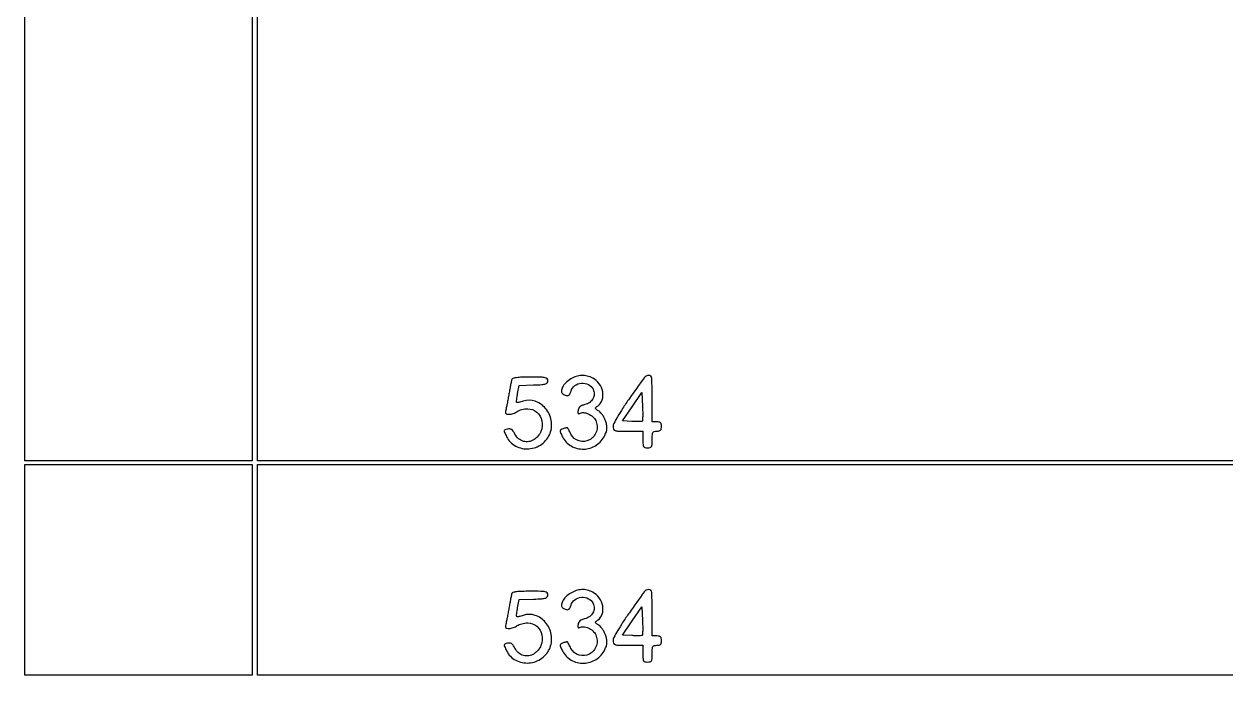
# Model space of a CAD drawing. Extents: x 0 to 836, y 5 to 589.
# Drawn here: x 249.7 to 304.3, y 310.1 to 339.8 of the extents above; entities that cross this region are included whole.
import ezdxf

# ---------------------------------------------------------------- set-up
doc = ezdxf.new("R2010")
doc.units = 0
doc.header["$MEASUREMENT"] = 0

msp = doc.modelspace()

# ---------------------------------------------------------------- linework, layer by layer
for points in [[(201.712326, 537.783562, -0.000001), (217.055896, 537.76491, -0.426088)], [(546.939, 229.3929, -0.000106), (546.943559, 250.949215, -0.000176), (546.957638, 269.095817, -0.000001), (546.976289, 285.583213, -0.415883)], [(836.0595, 588.6891), (420.497259, 588.710259, 0.000013), (261.145696, 588.714318, 0.000021), (126.989856, 588.708632), (4.934769, 588.698274, 0.19889), (4.878609, 588.675009, 0.198853), (4.855343, 588.618859), (4.83877, 516.273901, 0.000036), (4.826254, 436.744061, 0.000021), (4.8222, 342.282364), (4.8222, 95.946129), (4.469225, 95.920114, 0.031904), (4.160456, 95.877435, 0.315999), (4.075312, 95.787407, 0.415411), (4.137995, 95.703578, 0.035338), (4.43445, 95.6826), (4.8222, 95.6826), (4.8222, 50.2101), (4.8222, 4.7376), (420.462, 4.7376), (836.1018, 4.7376)], [(604.852986, 529.408162, -0.000002), (620.423836, 529.389509, -0.550615)], [(238.738155, 529.614638, -0.000002), (224.300981, 529.63329, -0.415836)], [(308.18842, 529.408162, -0.000002), (322.638019, 529.38951, -0.415836)], [(531.796111, 538.074638, -0.000002), (517.6951, 538.093291, -0.426056)], [(413.368417, 538.074638, -0.000002), (399.676779, 538.093291, -0.415815)], [(77.850638, 481.579418, -0.000002), (77.869294, 494.031443, -0.550517)], [(336.166934, 548.220763, -0.000002), (326.827688, 548.233536, -0.413812)], [(77.644162, 421.684687, -0.000002), (77.625507, 409.236574, -0.415775)], [(333.609652, 529.614638, -0.000003), (323.198363, 529.633296, -0.415688)], [(383.716206, 529.408162, -0.000003), (394.123716, 529.389504, -0.425916)], [(307.804163, 420.104962, -0.000005), (315.953334, 420.086299, -0.425768)], [(77.841889, 210.212758, -0.000002), (77.851786, 217.49274, -0.413814)], [(319.4496, 319.9572), (289.8819, 319.9572), (260.3142, 319.9572), (260.3142, 357.693793, -0.000106), (260.318377, 377.343724, -0.000595)]]:
    msp.add_lwpolyline(points, format="xyb")
for points in [[(260.0604, 395.505), (260.0604, 357.7311), (260.0604, 319.9572), (254.8998, 319.9572), (249.7392, 319.9572), (249.7392, 357.696876), (249.7392, 395.436552)], [(319.4496, 310.2282), (289.8819, 310.2282), (260.3142, 310.2282), (260.3142, 315.0081), (260.3142, 319.788), (289.845809, 319.788), (319.377418, 319.788)]]:
    msp.add_lwpolyline(points)
for points in [[(271.866961, 323.65845, 0.02255), (271.84962, 323.590498, 0.002137), (271.815424, 323.422231, 0.002729), (271.776586, 323.221115, 0.002147), (271.736631, 323.0028, -0.001804), (271.695706, 322.778312, -0.001915), (271.653945, 322.558518, -0.001823), (271.616572, 322.369533, -0.008796), (271.593044, 322.26255, 0.039745), (271.577476, 322.162666, 0.193045), (271.594424, 322.109062, 0.188632), (271.644042, 322.081289, 0.03774), (271.747179, 322.074891, 0.049849), (271.83554, 322.084927, 0.030749), (271.93633, 322.113277, 0.030656), (272.033495, 322.154011, 0.047361), (272.11092, 322.201791, -0.068732), (272.196163, 322.249507, -0.03001), (272.319751, 322.289513, -0.028995), (272.458162, 322.316863, -0.034291), (272.591229, 322.326, -0.179822), (273.004949, 322.172236, -0.164577), (273.23663, 321.779422, -0.150691), (273.192053, 321.298773, -0.150917), (272.884514, 320.927047, -0.102459), (272.646359, 320.833074, -0.112636), (272.398947, 320.846125, -0.109373), (272.176215, 320.966335, -0.092118), (272.008541, 321.176119, 0.026345), (271.925302, 321.313965, 0.096487), (271.853288, 321.385561, 0.135642), (271.773928, 321.411902, 0.075329), (271.671719, 321.401694, 0.034678), (271.557543, 321.363954, 0.271415), (271.524919, 321.321231, 0.139326), (271.535691, 321.252188, 0.008024), (271.629419, 321.057, 0.156184), (272.044327, 320.63218, 0.14216), (272.645738, 320.507192, 0.138346), (273.232922, 320.723174, 0.145825), (273.606345, 321.210557, 0.137805), (273.659686, 321.799773, 0.129501), (273.401438, 322.34666, 0.138656), (272.924036, 322.670822, 0.165582), (272.382813, 322.666902, -0.015626), (272.2837, 322.635788, -0.022771), (272.194502, 322.615148, -0.019615), (272.122067, 322.604746, -0.225934), (272.095697, 322.614103, -0.212282), (272.084699, 322.642709, -0.010292), (272.09219, 322.746723, -0.015263), (272.107812, 322.873102, -0.010272), (272.132999, 323.016335), (272.205367, 323.3835), (272.858584, 323.408209, 0.006199), (273.239236, 323.427336, 0.055294), (273.404089, 323.456156, 0.160844), (273.48188, 323.509663, 0.163774), (273.5118, 323.598559, 0.187788), (273.47692, 323.688154, 0.157711), (273.38769, 323.738705, 0.046473), (273.193588, 323.760089, 0.004211), (272.705445, 323.7642, 0.007328), (272.328587, 323.758677, 0.024042), (272.080412, 323.739434, 0.032009), (271.919143, 323.70851, 0.261313)], [(274.546425, 323.679478, 0.05724), (274.3232, 323.505559, 0.079312), (274.172694, 323.301832, 0.117294), (274.127268, 323.119723, 0.260038), (274.19341, 322.998037, 0.05749), (274.330869, 322.931761, 0.172685), (274.433525, 322.93254, 0.181409), (274.509357, 322.997522, 0.064459), (274.562463, 323.132577, -0.175745), (274.728153, 323.377995, -0.138244), (275.031177, 323.490077, -0.136796), (275.35055, 323.427867, -0.171396), (275.558657, 323.211966, -0.106441), (275.607013, 322.990998, -0.124181), (275.555283, 322.782982, -0.117926), (275.407824, 322.616742, -0.089777), (275.185956, 322.514625, 0.037174), (275.055805, 322.47054, 0.078838), (274.965782, 322.414319, 0.096747), (274.909005, 322.341509, 0.081497), (274.879436, 322.24816, 0.02891), (274.872374, 322.166564, 0.119365), (274.882581, 322.118457, 0.276238), (274.907807, 322.101746, 0.151038), (274.94495, 322.111379, -0.159397), (275.120298, 322.153814, -0.083857), (275.340039, 322.098636, -0.077814), (275.545622, 321.967253, -0.100804), (275.679995, 321.788981, -0.191519), (275.712901, 321.295001, -0.191007), (275.397674, 320.912602, -0.202782), (274.922363, 320.863095, -0.203787), (274.55707, 321.169795, 0.002093), (274.503492, 321.27411, 0.003032), (274.45523, 321.36575, 0.001553), (274.413615, 321.443041, 0.050235), (274.401623, 321.460667, 0.2614), (274.385778, 321.466662, 0.016535), (274.335013, 321.457279, 0.020895), (274.272457, 321.440797, 0.013728), (274.201909, 321.41688, 0.039093), (274.096159, 321.368065, 0.24682), (274.064872, 321.319915, 0.130591), (274.077223, 321.246845, 0.008927), (274.168477, 321.055512, 0.147626), (274.563649, 320.636407, 0.139204), (275.134338, 320.493712, 0.136262), (275.704128, 320.671513, 0.139495), (276.094556, 321.116425, 0.026915), (276.165526, 321.289447, 0.065692), (276.193411, 321.424077, 0.065092), (276.185543, 321.562075, 0.02604), (276.140646, 321.746313, 0.04112), (276.087715, 321.88146, 0.032659), (276.009695, 322.017479, 0.03366), (275.920012, 322.13463, 0.067627), (275.832253, 322.210842, -0.011292), (275.699636, 322.302081, -0.194404), (275.672132, 322.345798, -0.269165), (275.687617, 322.388443, -0.021404), (275.786753, 322.464405, 0.167484), (275.980332, 322.73108, 0.122146), (275.999855, 323.099634, 0.109855), (275.841114, 323.465868, 0.116958), (275.544969, 323.720468, 0.058259), (275.293173, 323.815493, 0.071498), (275.043367, 323.840993, 0.070868), (274.794741, 323.795101, 0.055932)], [(277.210761, 322.791993, 0.007362), (276.906358, 322.342099, 0.013352), (276.672841, 321.964137, 0.012012), (276.506721, 321.662003, 0.120245), (276.4728, 321.522993, 0.092874), (276.495863, 321.399899, 0.227966), (276.561409, 321.338581, 0.071609), (276.708339, 321.314742, 0.004467), (277.1496, 321.3108), (277.8264, 321.3108), (277.8264, 320.9301, 0.012699), (277.832159, 320.703382, 0.114574), (277.8593, 320.60862, 0.210352), (277.918888, 320.563411, 0.058662), (278.0379, 320.5494, 0.058662), (278.156912, 320.563411, 0.210352), (278.2165, 320.60862, 0.114574), (278.243641, 320.703382, 0.012699), (278.2494, 320.9301, -0.012699), (278.255159, 321.156818, -0.114574), (278.2823, 321.25158, -0.210352), (278.341888, 321.296789, -0.058662), (278.4609, 321.3108, 0.045527), (278.568216, 321.320592, 0.152009), (278.6301, 321.3531, 0.152009), (278.662608, 321.414984, 0.045527), (278.6724, 321.5223, 0.045527), (278.662608, 321.629616, 0.152009), (278.6301, 321.6915, 0.152009), (278.568216, 321.724008, 0.045527), (278.4609, 321.7338), (278.2494, 321.7338), (278.2494, 322.7913, 0.010163), (278.230669, 323.712794, 0.402164), (278.096589, 323.841618, 0.239335), (277.884227, 323.733968, 0.005555)], [(277.797199, 321.760999, -0.185124), (277.766615, 321.747367, -0.007561), (277.643912, 321.742694, -0.012318), (277.495705, 321.742943, -0.008332), (277.326893, 321.750204), (276.893277, 321.7761), (277.338689, 322.41955), (277.7841, 323.062999), (277.808995, 322.430345, -0.005621), (277.815882, 322.185223, -0.008617), (277.815799, 321.972754, -0.003925), (277.811228, 321.793334, -0.190267)], [(271.866961, 313.92945, 0.02255), (271.84962, 313.861498, 0.002137), (271.815424, 313.693231, 0.002729), (271.776586, 313.492115, 0.002147), (271.736631, 313.2738, -0.001804), (271.695706, 313.049312, -0.001915), (271.653945, 312.829518, -0.001823), (271.616572, 312.640533, -0.008796), (271.593044, 312.53355, 0.039745), (271.577476, 312.433666, 0.193045), (271.594424, 312.380062, 0.188632), (271.644042, 312.352289, 0.03774), (271.747179, 312.345891, 0.049849), (271.83554, 312.355927, 0.030749), (271.93633, 312.384277, 0.030656), (272.033495, 312.425011, 0.047361), (272.11092, 312.472791, -0.068732), (272.196163, 312.520507, -0.03001), (272.319751, 312.560513, -0.028995), (272.458162, 312.587863, -0.034291), (272.591229, 312.597, -0.179822), (273.004949, 312.443236, -0.164577), (273.23663, 312.050422, -0.150691), (273.192053, 311.569773, -0.150917), (272.884514, 311.198047, -0.102459), (272.646359, 311.104074, -0.112636), (272.398947, 311.117125, -0.109373), (272.176215, 311.237335, -0.092118), (272.008541, 311.447119, 0.026345), (271.925302, 311.584965, 0.096487), (271.853288, 311.656561, 0.135642), (271.773928, 311.682902, 0.075329), (271.671719, 311.672694, 0.034678), (271.557543, 311.634954, 0.271415), (271.524919, 311.592231, 0.139326), (271.535691, 311.523188, 0.008024), (271.629419, 311.328, 0.156184), (272.044327, 310.90318, 0.14216), (272.645738, 310.778192, 0.138346), (273.232922, 310.994174, 0.145825), (273.606345, 311.481557, 0.137805), (273.659686, 312.070773, 0.129501), (273.401438, 312.61766, 0.138656), (272.924036, 312.941822, 0.165582), (272.382813, 312.937902, -0.015626), (272.2837, 312.906788, -0.022771), (272.194502, 312.886148, -0.019615), (272.122067, 312.875746, -0.225934), (272.095697, 312.885103, -0.212282), (272.084699, 312.913709, -0.010292), (272.09219, 313.017723, -0.015263), (272.107812, 313.144102, -0.010272), (272.132999, 313.287335), (272.205367, 313.6545), (272.858584, 313.679209, 0.006199), (273.239236, 313.698336, 0.055294), (273.404089, 313.727156, 0.160844), (273.48188, 313.780663, 0.163774), (273.5118, 313.869559, 0.187788), (273.47692, 313.959154, 0.157711), (273.38769, 314.009705, 0.046473), (273.193588, 314.031089, 0.004211), (272.705445, 314.0352, 0.007328), (272.328587, 314.029677, 0.024042), (272.080412, 314.010434, 0.032009), (271.919143, 313.97951, 0.261313)], [(274.546425, 313.950478, 0.05724), (274.3232, 313.776559, 0.079312), (274.172694, 313.572832, 0.117294), (274.127268, 313.390723, 0.260038), (274.19341, 313.269037, 0.05749), (274.330869, 313.202761, 0.172685), (274.433525, 313.20354, 0.181409), (274.509357, 313.268522, 0.064459), (274.562463, 313.403577, -0.175745), (274.728153, 313.648995, -0.138244), (275.031177, 313.761077, -0.136796), (275.35055, 313.698867, -0.171396), (275.558657, 313.482966, -0.106441), (275.607013, 313.261998, -0.124181), (275.555283, 313.053982, -0.117926), (275.407824, 312.887742, -0.089777), (275.185956, 312.785625, 0.037174), (275.055805, 312.74154, 0.078838), (274.965782, 312.685319, 0.096747), (274.909005, 312.612509, 0.081497), (274.879436, 312.51916, 0.02891), (274.872374, 312.437564, 0.119365), (274.882581, 312.389457, 0.276238), (274.907807, 312.372746, 0.151038), (274.94495, 312.382379, -0.159397), (275.120298, 312.424814, -0.083857), (275.340039, 312.369636, -0.077814), (275.545622, 312.238253, -0.100804), (275.679995, 312.059981, -0.191519), (275.712901, 311.566001, -0.191007), (275.397674, 311.183602, -0.202782), (274.922363, 311.134095, -0.203787), (274.55707, 311.440795, 0.002093), (274.503492, 311.54511, 0.003032), (274.45523, 311.63675, 0.001553), (274.413615, 311.714041, 0.050235), (274.401623, 311.731667, 0.2614), (274.385778, 311.737662, 0.016535), (274.335013, 311.728279, 0.020895), (274.272457, 311.711797, 0.013728), (274.201909, 311.68788, 0.039093), (274.096159, 311.639065, 0.24682), (274.064872, 311.590915, 0.130591), (274.077223, 311.517845, 0.008927), (274.168477, 311.326512, 0.147626), (274.563649, 310.907407, 0.139204), (275.134338, 310.764712, 0.136262), (275.704128, 310.942513, 0.139495), (276.094556, 311.387425, 0.026915), (276.165526, 311.560447, 0.065692), (276.193411, 311.695077, 0.065092), (276.185543, 311.833075, 0.02604), (276.140646, 312.017313, 0.04112), (276.087715, 312.15246, 0.032659), (276.009695, 312.288479, 0.03366), (275.920012, 312.40563, 0.067627), (275.832253, 312.481842, -0.011292), (275.699636, 312.573081, -0.194404), (275.672132, 312.616798, -0.269165), (275.687617, 312.659443, -0.021404), (275.786753, 312.735405, 0.167484), (275.980332, 313.00208, 0.122146), (275.999855, 313.370634, 0.109855), (275.841114, 313.736868, 0.116958), (275.544969, 313.991468, 0.058259), (275.293173, 314.086493, 0.071498), (275.043367, 314.111993, 0.070868), (274.794741, 314.066101, 0.055932)], [(277.210761, 313.062993, 0.007362), (276.906358, 312.613099, 0.013352), (276.672841, 312.235137, 0.012012), (276.506721, 311.933003, 0.120245), (276.4728, 311.793993, 0.092874), (276.495863, 311.670899, 0.227966), (276.561409, 311.609581, 0.071609), (276.708339, 311.585742, 0.004467), (277.1496, 311.5818), (277.8264, 311.5818), (277.8264, 311.2011, 0.012699), (277.832159, 310.974382, 0.114574), (277.8593, 310.87962, 0.210352), (277.918888, 310.834411, 0.058662), (278.0379, 310.8204, 0.058662), (278.156912, 310.834411, 0.210352), (278.2165, 310.87962, 0.114574), (278.243641, 310.974382, 0.012699), (278.2494, 311.2011, -0.012699), (278.255159, 311.427818, -0.114574), (278.2823, 311.52258, -0.210352), (278.341888, 311.567789, -0.058662), (278.4609, 311.5818, 0.045527), (278.568216, 311.591592, 0.152009), (278.6301, 311.6241, 0.152009), (278.662608, 311.685984, 0.045527), (278.6724, 311.7933, 0.045527), (278.662608, 311.900616, 0.152009), (278.6301, 311.9625, 0.152009), (278.568216, 311.995008, 0.045527), (278.4609, 312.0048), (278.2494, 312.0048), (278.2494, 313.0623, 0.010163), (278.230669, 313.983794, 0.402164), (278.096589, 314.112618, 0.239335), (277.884227, 314.004968, 0.005555)], [(277.797199, 312.031999, -0.185124), (277.766615, 312.018367, -0.007561), (277.643912, 312.013694, -0.012318), (277.495705, 312.013943, -0.008332), (277.326893, 312.021204), (276.893277, 312.0471), (277.338689, 312.69055), (277.7841, 313.333999), (277.808995, 312.701345, -0.005621), (277.815882, 312.456223, -0.008617), (277.815799, 312.243754, -0.003925), (277.811228, 312.064334, -0.190267)]]:
    msp.add_lwpolyline(points, format="xyb", close=True)
msp.add_lwpolyline([(260.0604, 315.0081), (260.0604, 310.2282), (254.8998, 310.2282), (249.7392, 310.2282), (249.7392, 315.0081), (249.7392, 319.788), (254.8998, 319.788), (260.0604, 319.788)], close=True)

doc.saveas('drawing.dxf')
